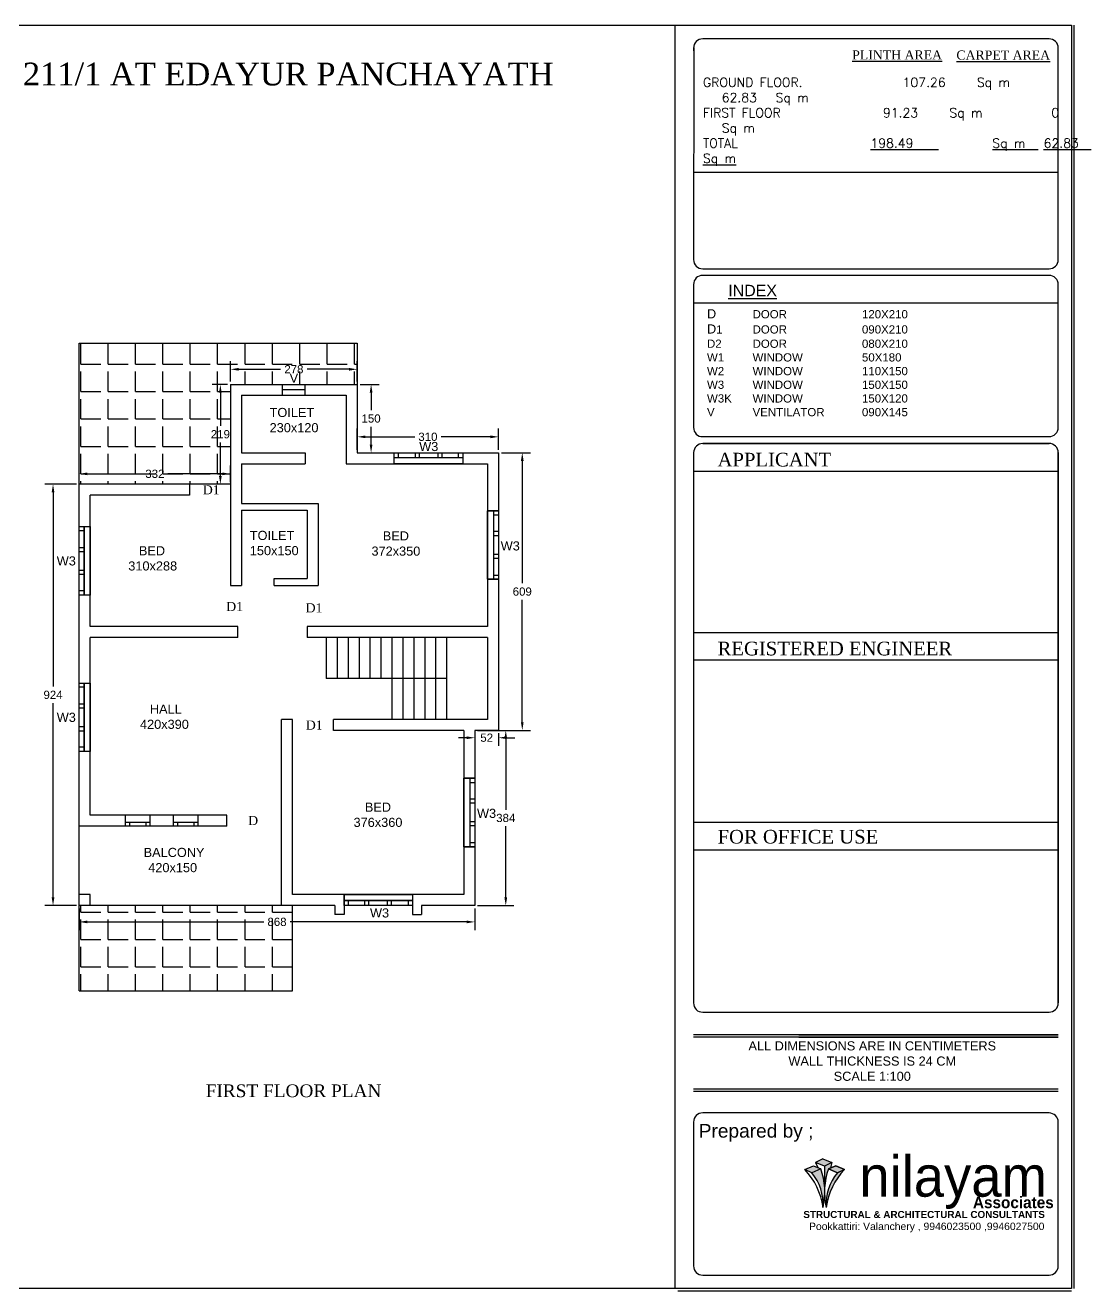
# Model space of a CAD drawing. Header units: inches. Extents: x -2903 to 3367, y -161 to 1064.
# Drawn here: x -213.1 to -189.71, y 781.95 to 809.7 of the extents above; entities that cross this region are included whole.
import ezdxf

# ---------------------------------------------------------------- set-up
doc = ezdxf.new("R2010")
doc.units = ezdxf.units.IN
doc.header["$MEASUREMENT"] = 0
doc.layers.add('--plan', color=7, linetype='Continuous')
doc.styles.add('SA', font='times.ttf')
doc.styles.get("Standard").update_dxf_attribs({"font": 'arial.ttf'})
doc.styles.add('style1', font='romand.shx', dxfattribs={"height": 5})
doc.dimstyles.get("Standard").update_dxf_attribs({"dimtxt": 0.18, "dimasz": 0.18, "dimexe": 0.18, "dimexo": 0.0625, "dimgap": 0.09, "dimtad": 0, "dimtih": 1, "dimtoh": 1, "dimdec": 0, "dimlfac": 100, "dimzin": 0, "dimdsep": 46, "dimtxsty": 'Standard', "dimcen": 0.09, "dimadec": 0, "dimazin": 0, "dimtfac": 1, "dimtdec": 0, "dimtofl": 0, "dimtmove": 0, "dimatfit": 3, "dimfxl": 1, "dimtolj": 1, "dimtzin": 0, "dimarcsym": 0})

# ---------------------------------------------------------------- blocks, each defined once
blk = doc.blocks.new('*D158')
at = {"color": 0, "lineweight": -2, "transparency": 16777216}
for p, q in [((-211.983, 799.639), (-212.674, 799.639)), ((-212.494, 799.459), (-212.494, 795.201)), ((-212.494, 790.579), (-212.494, 794.837)), ((-211.983, 790.399), (-212.674, 790.399))]:
    blk.add_line(p, q, dxfattribs=at)
at = {"color": 0, "transparency": 16777216}
for points in [[(-212.524, 799.459), (-212.464, 799.459), (-212.494, 799.639)], [(-212.524, 790.579), (-212.464, 790.579), (-212.494, 790.399)]]:
    blk.add_solid(points, dxfattribs=at)
at = {"layer": 'Defpoints', "color": 0, "transparency": 16777216}
for p in [(-211.92, 799.639), (-212.494, 790.399), (-211.92, 790.399)]:
    blk.add_point(p, dxfattribs=at)
at = {"color": 0, "transparency": 16777216, "insert": (-212.494, 795.019), "char_height": 0.18, "attachment_point": 5}
blk.add_mtext('\\A1;924', dxfattribs=at)
blk = doc.blocks.new('*D169')
at = {"color": 0, "lineweight": -2, "transparency": 16777216}
for p, q in [((-205.758, 801.829), (-205.336, 801.829)), ((-205.516, 801.649), (-205.516, 801.261)), ((-205.516, 800.509), (-205.516, 800.897)), ((-205.758, 800.329), (-205.336, 800.329))]:
    blk.add_line(p, q, dxfattribs=at)
at = {"color": 0, "transparency": 16777216}
for points in [[(-205.546, 801.649), (-205.486, 801.649), (-205.516, 801.829)], [(-205.546, 800.509), (-205.486, 800.509), (-205.516, 800.329)]]:
    blk.add_solid(points, dxfattribs=at)
at = {"layer": 'Defpoints', "color": 0, "transparency": 16777216}
for p in [(-205.82, 801.829), (-205.82, 800.329), (-205.516, 800.329)]:
    blk.add_point(p, dxfattribs=at)
at = {"color": 0, "transparency": 16777216, "insert": (-205.516, 801.079), "char_height": 0.18, "attachment_point": 5}
blk.add_mtext('\\A1;150', dxfattribs=at)
blk = doc.blocks.new('*D170')
at = {"color": 0, "lineweight": -2, "transparency": 16777216}
for p, q in [((-205.82, 800.391), (-205.82, 800.858)), ((-205.64, 800.678), (-204.559, 800.678)), ((-202.9, 800.678), (-203.982, 800.678)), ((-202.72, 800.391), (-202.72, 800.858))]:
    blk.add_line(p, q, dxfattribs=at)
at = {"color": 0, "transparency": 16777216}
for points in [[(-205.64, 800.708), (-205.64, 800.648), (-205.82, 800.678)], [(-202.9, 800.708), (-202.9, 800.648), (-202.72, 800.678)]]:
    blk.add_solid(points, dxfattribs=at)
at = {"layer": 'Defpoints', "color": 0, "transparency": 16777216}
for p in [(-202.72, 800.678), (-205.82, 800.329), (-202.72, 800.329)]:
    blk.add_point(p, dxfattribs=at)
at = {"color": 0, "transparency": 16777216, "insert": (-204.27, 800.678), "char_height": 0.18, "attachment_point": 5}
blk.add_mtext('\\A1;310', dxfattribs=at)
blk = doc.blocks.new('*D171')
at = {"color": 0, "lineweight": -2, "transparency": 16777216}
for p, q in [((-202.658, 800.329), (-202.019, 800.329)), ((-202.199, 800.149), (-202.199, 797.466)), ((-202.199, 794.419), (-202.199, 797.102)), ((-202.658, 794.239), (-202.019, 794.239))]:
    blk.add_line(p, q, dxfattribs=at)
at = {"color": 0, "transparency": 16777216}
for points in [[(-202.229, 800.149), (-202.169, 800.149), (-202.199, 800.329)], [(-202.229, 794.419), (-202.169, 794.419), (-202.199, 794.239)]]:
    blk.add_solid(points, dxfattribs=at)
at = {"layer": 'Defpoints', "color": 0, "transparency": 16777216}
for p in [(-202.72, 800.329), (-202.72, 794.239), (-202.199, 794.239)]:
    blk.add_point(p, dxfattribs=at)
at = {"color": 0, "transparency": 16777216, "insert": (-202.199, 797.284), "char_height": 0.18, "attachment_point": 5}
blk.add_mtext('\\A1;609', dxfattribs=at)
blk = doc.blocks.new('*D172')
at = {"color": 0, "lineweight": -2, "transparency": 16777216}
for p, q in [((-203.42, 794.079), (-203.6, 794.079)), ((-203.24, 794.176), (-203.24, 793.899)), ((-202.72, 794.176), (-202.72, 793.899)), ((-202.54, 794.079), (-202.36, 794.079))]:
    blk.add_line(p, q, dxfattribs=at)
at = {"color": 0, "transparency": 16777216}
for points in [[(-203.42, 794.109), (-203.42, 794.049), (-203.24, 794.079)], [(-202.54, 794.109), (-202.54, 794.049), (-202.72, 794.079)]]:
    blk.add_solid(points, dxfattribs=at)
at = {"layer": 'Defpoints', "color": 0, "transparency": 16777216}
for p in [(-203.24, 794.239), (-202.72, 794.239), (-203.24, 794.079)]:
    blk.add_point(p, dxfattribs=at)
at = {"color": 0, "transparency": 16777216, "insert": (-202.98, 794.079), "char_height": 0.18, "attachment_point": 5}
blk.add_mtext('\\A1;52', dxfattribs=at)
blk = doc.blocks.new('*D173')
at = {"color": 0, "lineweight": -2, "transparency": 16777216}
for p, q in [((-203.178, 794.239), (-202.381, 794.239)), ((-202.561, 794.059), (-202.561, 792.501)), ((-202.561, 790.579), (-202.561, 792.137)), ((-203.178, 790.399), (-202.381, 790.399))]:
    blk.add_line(p, q, dxfattribs=at)
at = {"color": 0, "transparency": 16777216}
for points in [[(-202.591, 794.059), (-202.531, 794.059), (-202.561, 794.239)], [(-202.591, 790.579), (-202.531, 790.579), (-202.561, 790.399)]]:
    blk.add_solid(points, dxfattribs=at)
at = {"layer": 'Defpoints', "color": 0, "transparency": 16777216}
for p in [(-203.24, 794.239), (-203.24, 790.399), (-202.561, 790.399)]:
    blk.add_point(p, dxfattribs=at)
at = {"color": 0, "transparency": 16777216, "insert": (-202.561, 792.319), "char_height": 0.18, "attachment_point": 5}
blk.add_mtext('\\A1;384', dxfattribs=at)
blk = doc.blocks.new('*D174')
at = {"color": 0, "lineweight": -2, "transparency": 16777216}
for p, q in [((-211.92, 790.336), (-211.92, 789.86)), ((-203.24, 790.336), (-203.24, 789.86)), ((-211.74, 790.04), (-207.87, 790.04)), ((-203.42, 790.04), (-207.291, 790.04))]:
    blk.add_line(p, q, dxfattribs=at)
at = {"color": 0, "transparency": 16777216}
for points in [[(-211.74, 790.07), (-211.74, 790.01), (-211.92, 790.04)], [(-203.42, 790.07), (-203.42, 790.01), (-203.24, 790.04)]]:
    blk.add_solid(points, dxfattribs=at)
at = {"layer": 'Defpoints', "color": 0, "transparency": 16777216}
for p in [(-211.92, 790.399), (-203.24, 790.399), (-211.92, 790.04)]:
    blk.add_point(p, dxfattribs=at)
at = {"color": 0, "transparency": 16777216, "insert": (-207.58, 790.04), "char_height": 0.18, "attachment_point": 5}
blk.add_mtext('\\A1;868', dxfattribs=at)
blk = doc.blocks.new('*D175')
at = {"color": 0, "lineweight": -2, "transparency": 16777216}
for p, q in [((-208.6, 801.891), (-208.6, 802.339)), ((-205.82, 801.891), (-205.82, 802.339)), ((-208.42, 802.159), (-207.501, 802.159)), ((-206, 802.159), (-206.92, 802.159))]:
    blk.add_line(p, q, dxfattribs=at)
at = {"color": 0, "transparency": 16777216}
for points in [[(-208.42, 802.189), (-208.42, 802.129), (-208.6, 802.159)], [(-206, 802.189), (-206, 802.129), (-205.82, 802.159)]]:
    blk.add_solid(points, dxfattribs=at)
at = {"layer": 'Defpoints', "color": 0, "transparency": 16777216}
for p in [(-208.6, 802.159), (-208.6, 801.829), (-205.82, 801.829)]:
    blk.add_point(p, dxfattribs=at)
at = {"color": 0, "transparency": 16777216, "insert": (-207.21, 802.159), "char_height": 0.18, "attachment_point": 5}
blk.add_mtext('\\A1;278', dxfattribs=at)
blk = doc.blocks.new('*D176')
at = {"color": 0, "lineweight": -2, "transparency": 16777216}
for p, q in [((-208.663, 801.829), (-209.003, 801.829)), ((-208.823, 801.649), (-208.823, 800.916)), ((-208.823, 799.819), (-208.823, 800.552)), ((-208.663, 799.639), (-209.003, 799.639))]:
    blk.add_line(p, q, dxfattribs=at)
at = {"color": 0, "transparency": 16777216}
for points in [[(-208.853, 801.649), (-208.793, 801.649), (-208.823, 801.829)], [(-208.853, 799.819), (-208.793, 799.819), (-208.823, 799.639)]]:
    blk.add_solid(points, dxfattribs=at)
at = {"layer": 'Defpoints', "color": 0, "transparency": 16777216}
for p in [(-208.823, 801.829), (-208.6, 801.829), (-208.6, 799.639)]:
    blk.add_point(p, dxfattribs=at)
at = {"color": 0, "transparency": 16777216, "insert": (-208.823, 800.734), "char_height": 0.18, "attachment_point": 5}
blk.add_mtext('\\A1;219', dxfattribs=at)
blk = doc.blocks.new('*D177')
at = {"color": 0, "lineweight": -2, "transparency": 16777216}
for p, q in [((-211.92, 799.686), (-211.92, 800.046)), ((-208.6, 799.686), (-208.6, 800.046)), ((-211.74, 799.866), (-210.548, 799.866)), ((-208.78, 799.866), (-209.972, 799.866))]:
    blk.add_line(p, q, dxfattribs=at)
at = {"color": 0, "transparency": 16777216}
for points in [[(-211.74, 799.896), (-211.74, 799.836), (-211.92, 799.866)], [(-208.78, 799.896), (-208.78, 799.836), (-208.6, 799.866)]]:
    blk.add_solid(points, dxfattribs=at)
at = {"layer": 'Defpoints', "color": 0, "transparency": 16777216}
for p in [(-211.92, 799.866), (-211.92, 799.624), (-208.6, 799.624)]:
    blk.add_point(p, dxfattribs=at)
at = {"color": 0, "transparency": 16777216, "insert": (-210.26, 799.866), "char_height": 0.18, "attachment_point": 5}
blk.add_mtext('\\A1;332', dxfattribs=at)
blk = doc.blocks.new('nilayan new')
h = blk.add_hatch(color=256)
h.set_gradient(color1=(13, 97, 231), color2=(163, 196, 250), one_color=1, tint=0.81, name='HEMISPHERICAL')
h.paths.add_polyline_path([(-542.848, 296.148), (-543.052, 296.23), (-543.218, 296.149), (-543.018, 296.064)])
h.paths.add_polyline_path([(-543.016, 295.622, -0.006631), (-543.013, 295.58, -0.069334), (-542.927, 296.007), (-542.882, 296.026), (-542.848, 296.148), (-543.018, 296.064)])
h = blk.add_hatch(color=256)
h.set_gradient(color1=(171, 171, 160), color2=(233, 233, 231), one_color=1, tint=0.91)
h.paths.add_polyline_path([(-543.265, 296.076), (-543.464, 295.991), (-543.303, 295.916), (-543.099, 296.007)])
h.paths.add_polyline_path([(-543.099, 296.007), (-543.303, 295.916, -0.197043), (-543.05, 295.133, 0.041266), (-543.013, 295.39, -0.030102), (-543.013, 295.58, 0.069334)])
h.paths.add_polyline_path([(-542.927, 296.007), (-542.722, 295.916), (-542.561, 295.991), (-542.76, 296.076)])
h.paths.add_polyline_path([(-542.561, 295.991), (-542.722, 295.916, 0.197043), (-542.976, 295.133, -0.158169)])
for p, q in [((-543.052, 296.23), (-543.218, 296.149)), ((-543.052, 296.23), (-542.848, 296.148)), ((-543.464, 295.991), (-543.265, 296.076)), ((-543.303, 295.916), (-543.464, 295.991)), ((-543.099, 296.007), (-543.303, 295.916)), ((-543.265, 296.076), (-543.099, 296.007)), ((-543.018, 296.064), (-543.218, 296.149)), ((-543.218, 296.149), (-543.163, 296.034)), ((-542.848, 296.148), (-543.018, 296.064)), ((-543.018, 296.064), (-543.016, 295.622)), ((-542.76, 296.076), (-542.927, 296.007)), ((-542.927, 296.007), (-542.722, 295.916)), ((-542.848, 296.148), (-542.882, 296.026)), ((-542.561, 295.991), (-542.76, 296.076)), ((-542.722, 295.916), (-542.561, 295.991))]:
    blk.add_line(p, q)
for points in [[(-543.265, 296.076), (-543.099, 296.007), (-543.303, 295.916), (-543.464, 295.991), (-543.265, 296.076)], [(-542.76, 296.076), (-542.561, 295.991), (-542.722, 295.916), (-542.927, 296.007), (-542.76, 296.076)]]:
    blk.add_lwpolyline(points)
for centre, radius, start, end in [((-544.579, 294.922), 1.544, 7.8259, 43.7778), ((-544.132, 295.215), 1.085, 355.6446, 40.2323), ((-544.588, 295.485), 1.579, 347.0994, 19.3132), ((-541.437, 295.485), 1.579, 160.6868, 192.9006), ((-541.893, 295.215), 1.085, 139.7677, 184.3554), ((-541.446, 294.922), 1.544, 136.2222, 172.1741)]:
    blk.add_arc(centre, radius, start, end)
at = {"attachment_point": 1}
for s, width, insert, char_height in [('{\\fBauhaus|b0|i0|c0|p2;\\C5;nilayam}', 18.84828, (-542.225, 296.297), 0.92248), ('Pookkattiri: Valanchery , 9946023500 ,9946027500', 13.33237, (-543.366, 294.786), 0.168)]:
    blk.add_mtext_dynamic_manual_height_columns(s, width=width, gutter_width=1, heights=[0], dxfattribs=dict(at, insert=insert, char_height=char_height))
for s, insert, char_height, width in [('{\\fBauhaus|b1|i0|c0|p2;Associates}', (-539.651, 295.373), 0.25945, 11.05359), ('{\\fArial Greek|b1|i0|c0|p34;STRUCTURAL & ARCHITECTURAL CONSULTANTS}', (-543.495, 295.051), 0.16, 15.33754)]:
    blk.add_mtext(s, dxfattribs=dict(at, insert=insert, char_height=char_height, width=width))

msp = doc.modelspace()

# ---------------------------------------------------------------- hatches: boundary and pattern name
h = msp.add_hatch()
h.set_pattern_fill('ANGLE', color=256, scale=0.086)
h.set_pattern_definition([(0, (-554.29093, 2743.76586), (0, 0.60071), [0.43688, -0.16383]), (90, (-554.29093, 2743.76586), (-0.60071, 4e-17), [0.43688, -0.16383])])
h.paths.add_polyline_path([(-208.6, 801.829), (-205.82, 801.829), (-205.82, 802.729), (-208.6, 802.729), (-211.92, 802.729), (-211.92, 799.639), (-208.6, 799.639)])
h.paths.add_polyline_path([(-207.24, 790.399), (-207.48, 790.399), (-211.92, 790.399), (-211.92, 788.529), (-207.24, 788.529)])
h.paths.add_polyline_path([(-207.354, 801.755), (-207.068, 801.755), (-207.068, 802.167), (-207.354, 802.167)], flags=25)
h.paths.add_polyline_path([(-207.835, 789.853), (-207.325, 789.853), (-207.325, 790.224), (-207.835, 790.224)], flags=24)

# ---------------------------------------------------------------- linework, layer by layer
at = {"layer": '--plan', "ltscale": 0.1}
for p, q in [((-205.006, 800.089), (-205.006, 800.329)), ((-204.916, 800.219), (-204.916, 800.329)), ((-204.551, 800.329), (-204.551, 800.219)), ((-204.461, 800.329), (-204.461, 800.219)), ((-204.051, 800.329), (-204.051, 800.219)), ((-203.961, 800.329), (-203.961, 800.219)), ((-203.596, 800.219), (-203.596, 800.329)), ((-203.506, 800.329), (-203.506, 800.089)), ((-205.006, 800.089), (-205.006, 800.309)), ((-203.506, 800.219), (-205.006, 800.219)), ((-203.506, 800.089), (-205.006, 800.089)), ((-204.916, 800.219), (-204.916, 800.309)), ((-204.551, 800.309), (-204.551, 800.219)), ((-204.461, 800.309), (-204.461, 800.219)), ((-204.051, 800.309), (-204.051, 800.219)), ((-203.961, 800.309), (-203.961, 800.219)), ((-202.96, 799.054), (-202.96, 797.554)), ((-202.72, 799.054), (-202.96, 799.054)), ((-202.83, 799.054), (-202.83, 797.554)), ((-202.83, 798.964), (-202.72, 798.964)), ((-211.92, 798.709), (-211.68, 798.709)), ((-211.81, 798.709), (-211.81, 797.209)), ((-211.68, 798.709), (-211.68, 797.209)), ((-211.81, 798.619), (-211.92, 798.619)), ((-202.74, 798.599), (-202.83, 798.599)), ((-202.72, 798.599), (-202.83, 798.599)), ((-202.74, 798.509), (-202.83, 798.509)), ((-202.72, 798.509), (-202.83, 798.509)), ((-211.92, 798.254), (-211.81, 798.254)), ((-211.92, 798.254), (-211.81, 798.254)), ((-211.92, 798.164), (-211.81, 798.164)), ((-211.9, 798.164), (-211.81, 798.164)), ((-202.74, 798.099), (-202.83, 798.099)), ((-202.72, 798.099), (-202.83, 798.099)), ((-202.74, 798.009), (-202.83, 798.009)), ((-202.72, 798.009), (-202.83, 798.009)), ((-211.92, 797.754), (-211.81, 797.754)), ((-211.92, 797.664), (-211.81, 797.664)), ((-211.9, 797.754), (-211.81, 797.754)), ((-211.9, 797.664), (-211.81, 797.664)), ((-202.96, 797.554), (-202.74, 797.554)), ((-202.96, 797.554), (-202.72, 797.554)), ((-202.83, 797.644), (-202.74, 797.644)), ((-202.83, 797.644), (-202.72, 797.644)), ((-211.81, 797.299), (-211.92, 797.299)), ((-211.81, 797.299), (-211.9, 797.299)), ((-211.68, 797.209), (-211.92, 797.209)), ((-211.68, 797.209), (-211.9, 797.209)), ((-211.92, 795.279), (-211.68, 795.279)), ((-211.81, 795.189), (-211.92, 795.189)), ((-211.81, 795.279), (-211.81, 793.779)), ((-211.68, 795.279), (-211.68, 793.779)), ((-211.92, 794.824), (-211.81, 794.824)), ((-211.92, 794.824), (-211.81, 794.824)), ((-211.92, 794.734), (-211.81, 794.734)), ((-211.9, 794.734), (-211.81, 794.734)), ((-211.92, 794.324), (-211.81, 794.324)), ((-211.92, 794.234), (-211.81, 794.234)), ((-211.9, 794.324), (-211.81, 794.324)), ((-211.9, 794.234), (-211.81, 794.234)), ((-211.81, 793.869), (-211.92, 793.869)), ((-211.68, 793.779), (-211.92, 793.779)), ((-211.81, 793.869), (-211.9, 793.869)), ((-211.68, 793.779), (-211.9, 793.779)), ((-203.48, 793.189), (-203.48, 791.689)), ((-203.24, 793.189), (-203.48, 793.189)), ((-203.35, 793.189), (-203.35, 791.689)), ((-203.35, 793.099), (-203.24, 793.099)), ((-203.26, 792.734), (-203.35, 792.734)), ((-203.24, 792.734), (-203.35, 792.734)), ((-203.26, 792.644), (-203.35, 792.644)), ((-203.24, 792.644), (-203.35, 792.644)), ((-210.905, 792.139), (-210.905, 792.379)), ((-210.36, 792.139), (-210.36, 792.379)), ((-210.36, 792.139), (-210.36, 792.379)), ((-209.853, 792.139), (-209.853, 792.379)), ((-209.308, 792.139), (-209.308, 792.379)), ((-209.308, 792.139), (-209.308, 792.379)), ((-210.905, 792.229), (-210.36, 792.229)), ((-210.815, 792.229), (-210.815, 792.139)), ((-210.45, 792.139), (-210.45, 792.229)), ((-210.45, 792.139), (-210.45, 792.229)), ((-209.853, 792.229), (-209.308, 792.229)), ((-209.763, 792.229), (-209.763, 792.139)), ((-209.398, 792.139), (-209.398, 792.229)), ((-209.398, 792.139), (-209.398, 792.229)), ((-203.26, 792.234), (-203.35, 792.234)), ((-203.24, 792.234), (-203.35, 792.234)), ((-203.26, 792.144), (-203.35, 792.144)), ((-203.24, 792.144), (-203.35, 792.144)), ((-203.35, 791.779), (-203.26, 791.779)), ((-203.35, 791.779), (-203.24, 791.779)), ((-203.48, 791.689), (-203.26, 791.689)), ((-203.48, 791.689), (-203.24, 791.689)), ((-206.11, 790.639), (-204.61, 790.639)), ((-206.11, 790.399), (-206.11, 790.639)), ((-204.61, 790.639), (-204.61, 790.419)), ((-204.61, 790.639), (-204.61, 790.399)), ((-206.11, 790.509), (-204.61, 790.509)), ((-206.02, 790.509), (-206.02, 790.399)), ((-205.655, 790.399), (-205.655, 790.509)), ((-205.655, 790.399), (-205.655, 790.509)), ((-205.565, 790.419), (-205.565, 790.509)), ((-205.565, 790.399), (-205.565, 790.509)), ((-205.155, 790.419), (-205.155, 790.509)), ((-205.155, 790.399), (-205.155, 790.509)), ((-205.065, 790.419), (-205.065, 790.509)), ((-205.065, 790.399), (-205.065, 790.509)), ((-204.7, 790.509), (-204.7, 790.419)), ((-204.7, 790.509), (-204.7, 790.399))]:
    msp.add_line(p, q, dxfattribs=at)
for p, q in [((-190.146, 809.703), (-190.146, 782.003)), ((-190.096, 809.703), (-190.096, 782.003)), ((-198.439, 806.479), (-190.439, 806.479)), ((-198.439, 803.615), (-190.439, 803.615)), ((-211.92, 788.529), (-211.92, 802.729)), ((-211.92, 802.729), (-208.6, 802.729)), ((-208.6, 802.729), (-205.82, 802.729)), ((-205.82, 802.729), (-205.82, 800.329)), ((-208.6, 801.829), (-205.82, 801.829)), ((-208.6, 801.829), (-208.6, 800.329)), ((-208.6, 801.829), (-208.6, 797.419)), ((-207.46, 801.589), (-207.46, 801.829)), ((-206.96, 801.709), (-207.46, 801.709)), ((-206.96, 801.589), (-206.96, 801.829)), ((-208.36, 801.589), (-206.06, 801.589)), ((-208.36, 801.589), (-208.36, 800.329)), ((-208.36, 801.589), (-208.36, 800.329)), ((-206.06, 801.589), (-206.06, 800.089)), ((-208.36, 800.329), (-206.96, 800.329)), ((-206.96, 800.329), (-206.96, 800.089)), ((-205.82, 800.329), (-202.72, 800.329)), ((-202.72, 800.329), (-202.72, 794.239)), ((-190.639, 800.532), (-198.239, 800.532)), ((-198.239, 800.532), (-190.639, 800.532)), ((-190.439, 800.332), (-190.439, 788.262)), ((-208.36, 800.089), (-206.96, 800.089)), ((-208.36, 800.089), (-208.36, 799.219)), ((-206.06, 800.089), (-202.96, 800.089)), ((-202.96, 800.089), (-202.96, 796.519)), ((-198.439, 799.927), (-190.439, 799.927)), ((-208.6, 799.639), (-211.92, 799.639)), ((-209.5, 799.639), (-209.5, 799.399)), ((-211.68, 796.519), (-211.68, 799.399)), ((-209.5, 799.399), (-211.68, 799.399)), ((-208.36, 799.219), (-206.68, 799.219)), ((-206.68, 799.219), (-206.68, 797.419)), ((-208.36, 799.069), (-206.92, 799.069)), ((-208.36, 799.069), (-208.36, 797.419)), ((-206.92, 799.069), (-206.92, 797.569)), ((-207.64, 797.419), (-207.64, 797.569)), ((-207.64, 797.569), (-206.92, 797.569)), ((-208.6, 797.419), (-208.36, 797.419)), ((-207.64, 797.419), (-206.68, 797.419)), ((-208.44, 796.519), (-211.68, 796.519)), ((-208.44, 796.279), (-208.44, 796.519)), ((-206.92, 796.519), (-206.92, 796.279)), ((-202.96, 796.519), (-206.92, 796.519)), ((-211.68, 792.379), (-211.68, 796.279)), ((-208.44, 796.279), (-211.68, 796.279)), ((-202.96, 796.279), (-206.92, 796.279)), ((-206.5, 796.279), (-206.5, 795.379)), ((-206.26, 796.279), (-206.26, 795.379)), ((-206.02, 796.279), (-206.02, 795.379)), ((-205.78, 796.279), (-205.78, 795.379)), ((-205.54, 796.279), (-205.54, 795.379)), ((-205.3, 796.279), (-205.3, 795.379)), ((-205.06, 796.279), (-205.06, 794.479)), ((-204.82, 796.279), (-204.82, 794.479)), ((-204.58, 796.279), (-204.58, 794.479)), ((-204.34, 796.279), (-204.34, 794.479)), ((-204.1, 796.279), (-204.1, 794.479)), ((-203.86, 796.279), (-203.86, 794.479)), ((-202.96, 796.279), (-202.96, 794.479)), ((-198.443, 796.389), (-190.443, 796.389)), ((-198.443, 796.389), (-190.605, 796.389)), ((-198.443, 795.785), (-190.443, 795.785)), ((-203.86, 795.379), (-206.5, 795.379)), ((-207.48, 790.399), (-207.48, 794.479)), ((-207.24, 794.479), (-207.48, 794.479)), ((-207.24, 790.639), (-207.24, 794.479)), ((-206.34, 794.239), (-206.34, 794.479)), ((-202.96, 794.479), (-206.34, 794.479)), ((-203.48, 794.239), (-206.34, 794.239)), ((-203.48, 794.239), (-203.48, 790.639)), ((-202.72, 794.239), (-203.24, 794.239)), ((-203.24, 794.239), (-203.24, 790.399)), ((-211.68, 792.379), (-211.68, 792.539)), ((-208.68, 792.379), (-211.68, 792.379)), ((-208.68, 792.139), (-208.68, 792.379)), ((-208.68, 792.139), (-211.92, 792.139)), ((-198.439, 792.226), (-190.439, 792.226)), ((-198.439, 792.226), (-190.602, 792.226)), ((-198.439, 791.621), (-190.439, 791.621)), ((-211.68, 790.639), (-211.92, 790.639)), ((-211.68, 790.399), (-211.68, 790.639)), ((-203.48, 790.639), (-207.24, 790.639)), ((-206.11, 790.639), (-206.11, 790.199)), ((-204.61, 790.639), (-204.61, 790.199)), ((-207.48, 790.399), (-211.92, 790.399)), ((-206.31, 790.399), (-207.48, 790.399)), ((-207.24, 788.529), (-207.24, 790.399)), ((-206.31, 790.399), (-206.31, 790.199)), ((-204.61, 790.399), (-206.11, 790.399)), ((-203.24, 790.399), (-204.41, 790.399)), ((-204.41, 790.399), (-204.41, 790.199)), ((-206.11, 790.199), (-206.31, 790.199)), ((-204.61, 790.199), (-204.41, 790.199)), ((-211.92, 788.529), (-207.24, 788.529)), ((-190.439, 787.562), (-198.439, 787.562)), ((-196.129, 787.562), (-190.439, 787.562)), ((-190.439, 787.512), (-198.439, 787.512)), ((-196.129, 787.512), (-190.439, 787.512)), ((-190.439, 786.37), (-198.439, 786.37)), ((-190.439, 786.32), (-198.439, 786.32)), ((-198.789, 781.953), (-190.146, 781.953))]:
    msp.add_line(p, q)
for points in [[(-190.146, 809.703), (-190.146, 782.003), (-230.146, 782.003), (-230.146, 809.703)], [(-198.846, 809.703), (-190.146, 809.703), (-190.146, 782.003), (-198.846, 782.003)]]:
    msp.add_lwpolyline(points, close=True)
msp.add_lwpolyline([(-198.438, 809.216), (-198.439, 804.564, 0.426368), (-198.239, 804.364), (-190.639, 804.364, 0.414214), (-190.439, 804.564), (-190.439, 809.144), (-190.439, 809.204, 0.414214), (-190.639, 809.404), (-198.239, 809.404, 0.426368), (-198.439, 809.204), (-198.439, 809.144)], format="xyb")
for points in [[(-190.439, 801.006), (-190.439, 804.019, 0.414214), (-190.639, 804.219), (-198.239, 804.219, 0.426368), (-198.439, 804.019), (-198.439, 801.006), (-198.439, 800.882, 0.426368), (-198.239, 800.682), (-190.639, 800.682, 0.414214), (-190.439, 800.882)], [(-190.439, 788.262), (-190.439, 800.332, 0.414214), (-190.639, 800.532), (-198.239, 800.532, 0.386735), (-198.439, 800.332), (-198.439, 788.262, 0.438417), (-198.239, 788.062), (-190.639, 788.062, 0.414214)], [(-198.439, 785.153), (-198.439, 782.496, 0.426368), (-198.239, 782.296), (-190.639, 782.296, 0.414214), (-190.439, 782.496), (-190.439, 785.153), (-190.439, 785.65, 0.414214), (-190.639, 785.85), (-198.239, 785.85, 0.426368), (-198.439, 785.65)]]:
    msp.add_lwpolyline(points, format="xyb", close=True)
for points in [[(-202.96, 799.054), (-202.72, 799.054), (-202.72, 797.554), (-202.96, 797.554), (-202.96, 799.054)], [(-211.68, 797.209), (-211.92, 797.209), (-211.92, 798.709), (-211.68, 798.709), (-211.68, 797.209), (-211.81, 797.209), (-211.81, 798.709), (-211.81, 798.619), (-211.92, 798.619)], [(-211.68, 793.779), (-211.92, 793.779), (-211.92, 795.279), (-211.68, 795.279), (-211.68, 793.779), (-211.81, 793.779), (-211.81, 795.279), (-211.81, 795.189), (-211.92, 795.189)], [(-203.48, 793.189), (-203.24, 793.189), (-203.24, 791.689), (-203.48, 791.689), (-203.48, 793.189)], [(-204.61, 790.639), (-204.61, 790.399), (-206.11, 790.399), (-206.11, 790.639), (-204.61, 790.639), (-204.61, 790.509), (-206.11, 790.509), (-206.02, 790.509), (-206.02, 790.399)]]:
    msp.add_lwpolyline(points)

# ---------------------------------------------------------------- block references
at = {"xscale": 0.9679060858226913, "yscale": 0.9679060858226913, "zscale": 0.9679060858226913}
msp.add_blockref('nilayan new', (330.02, 498.12), dxfattribs=at)

# ---------------------------------------------------------------- texts
at = {"layer": '--plan', "ltscale": 0.1, "attachment_point": 1, "style": 'SA'}
for s, insert, char_height, width in [('D1', (-209.208, 799.617), 0.2, 0.23555), ('D1', (-208.695, 797.056), 0.2, 0.23555), ('D1', (-206.953, 797.028), 0.2, 0.23555), ('D1', (-206.948, 794.457), 0.2, 0.23555), ('D', (-208.213, 792.363), 0.2, 0.23555), ('FIRST FLOOR PLAN', (-209.145, 786.477), 0.28, 17.51749)]:
    msp.add_mtext(s, dxfattribs=dict(at, insert=insert, char_height=char_height, width=width))
at = {"attachment_point": 1, "style": 'style1'}
for s, insert, char_height, width in [('{\\fTimes New Roman|b0|i0|c0|p18;\\LPLINTH AREA}', (-194.961, 809.153), 0.2, 2.98486), ('{\\fTimes New Roman|b0|i0|c0|p18;\\LCARPET AREA}', (-192.674, 809.15), 0.2, 2.98486), ('\\pxt17,22,29,34;GROUND FLOOR.                107.26     Sq m          62.83   Sq m^I\\P\\pt17,22,29,33,34;FIRST FLOOR^I    91.23     Sq m           0    ^I     Sq m\\P\\pt17,22,29,34;TOTAL^I  {\\L198.49^I    Sq m}^I  {\\L62.83^I  Sq m}', (-198.234, 808.551), 0.2, 8.19914), ('{\\fTimes New Roman|b0|i0|c0|p18;APPLICANT}', (-197.914, 800.328), 0.3, 2.98486), ('{\\fTimes New Roman|b0|i0|c0|p18;REGISTERED ENGINEER}', (-197.914, 796.185), 0.3, 8.54501), ('{\\fTimes New Roman|b0|i0|c0|p18;FOR OFFICE USE}', (-197.914, 792.059), 0.3, 9.7108)]:
    msp.add_mtext(s, dxfattribs=dict(at, insert=insert, char_height=char_height, width=width))
at = {"color": 6, "insert": (-227.444, 808.884), "char_height": 0.5, "width": 140.24854, "attachment_point": 1, "style": 'SA'}
msp.add_mtext('\\A1;{\\C256; PLAN OF PROPOSED RESIDENCE RS NO 211/1 AT EDAYUR PANCHAYATH}', dxfattribs=at)
at = {"attachment_point": 1}
for s, insert, char_height, width in [('{\\LINDEX}', (-197.679, 804.012), 0.25, 2.98486), ('\\pxt5,17;D^I{\\H0.9x;DOOR^I120X210}\\PD{\\H0.9x;1^IDOOR^I090X210\\PD2 ^IDOOR^I080X210\\PW1^IWINDOW^I50X180\\PW2^IWINDOW^I110X150\\PW3^IWINDOW^I150X150\\PW3K^IWINDOW^I150X120\\PV^IVENTILATOR^I090X145}', (-198.146, 803.477), 0.2, 7.78529), ('V', (-207.303, 802.064), 0.2, 1.42076), ('W3', (-204.46, 800.566), 0.2, 1.42076), ('W3', (-202.672, 798.386), 0.2, 1.42076), ('W3', (-212.413, 798.057), 0.2, 1.42076), ('W3', (-212.413, 794.627), 0.2, 1.42076), ('W3', (-203.192, 792.521), 0.2, 1.42076), ('W3', (-205.54, 790.337), 0.2, 1.42076), ('\\pxqc;ALL DIMENSIONS ARE IN CENTIMETERS \\PWALL THICKNESS IS 24 CM\\PSCALE 1:100', (-197.573, 787.422), 0.2, 6.10614)]:
    msp.add_mtext(s, dxfattribs=dict(at, insert=insert, char_height=char_height, width=width))
at = {"char_height": 0.2, "attachment_point": 1}
for s, insert in [('TOILET    230x120', (-207.742, 801.312)), ('TOILET    150x150', (-208.177, 798.616)), ('\\pxqc;BED\\P372x350', (-205.771, 798.605)), ('   BED\\P310x288', (-210.843, 798.28)), ('\\pxqc;HALL\\P\\pq*;   420x390', (-210.819, 794.807)), ('\\pxqc;BED\\P376x360', (-206.164, 792.657)), ('\\pxqc;BALCONY\\P\\pq*;   420x150', (-210.638, 791.664))]:
    msp.add_mtext_dynamic_manual_height_columns(s, width=1.59803, gutter_width=1, heights=[0], dxfattribs=dict(at, insert=insert))
at = {"color": 0, "lineweight": 20, "insert": (-198.327, 785.609), "char_height": 0.3, "width": 6.96395, "attachment_point": 1}
msp.add_mtext('Prepared by ;', dxfattribs=at)

# ---------------------------------------------------------------- dimensions: what is measured, and where the dimension line sits
for base, p1, p2, picture, middle in [((-208.6, 802.159), (-205.82, 801.829), (-208.6, 801.829), '*D175', (-207.21, 802.159)), ((-202.72, 800.678), (-205.82, 800.329), (-202.72, 800.329), '*D170', (-204.27, 800.678)), ((-211.92, 799.866), (-208.6, 799.624), (-211.92, 799.624), '*D177', (-210.26, 799.866)), ((-203.24, 794.079), (-202.72, 794.239), (-203.24, 794.239), '*D172', (-202.98, 794.079)), ((-211.92, 790.04), (-203.24, 790.399), (-211.92, 790.399), '*D174', (-207.58, 790.04))]:
    dim = msp.add_linear_dim(base=base, p1=p1, p2=p2, dimstyle='Standard')
    dim.commit()
    dim.dimension.update_dxf_attribs({"geometry": picture, "text_midpoint": middle})
for base, p1, p2, picture, middle in [((-208.823, 801.829), (-208.6, 799.639), (-208.6, 801.829), '*D176', (-208.823, 800.734)), ((-205.516, 800.329), (-205.82, 801.829), (-205.82, 800.329), '*D169', (-205.516, 801.079)), ((-202.199, 794.239), (-202.72, 800.329), (-202.72, 794.239), '*D171', (-202.199, 797.284)), ((-212.494, 790.399), (-211.92, 799.639), (-211.92, 790.399), '*D158', (-212.494, 795.019)), ((-202.561, 790.399), (-203.24, 794.239), (-203.24, 790.399), '*D173', (-202.561, 792.319))]:
    dim = msp.add_linear_dim(base=base, p1=p1, p2=p2, angle=90, dimstyle='Standard')
    dim.commit()
    dim.dimension.update_dxf_attribs({"geometry": picture, "text_midpoint": middle})

doc.saveas('drawing.dxf')
